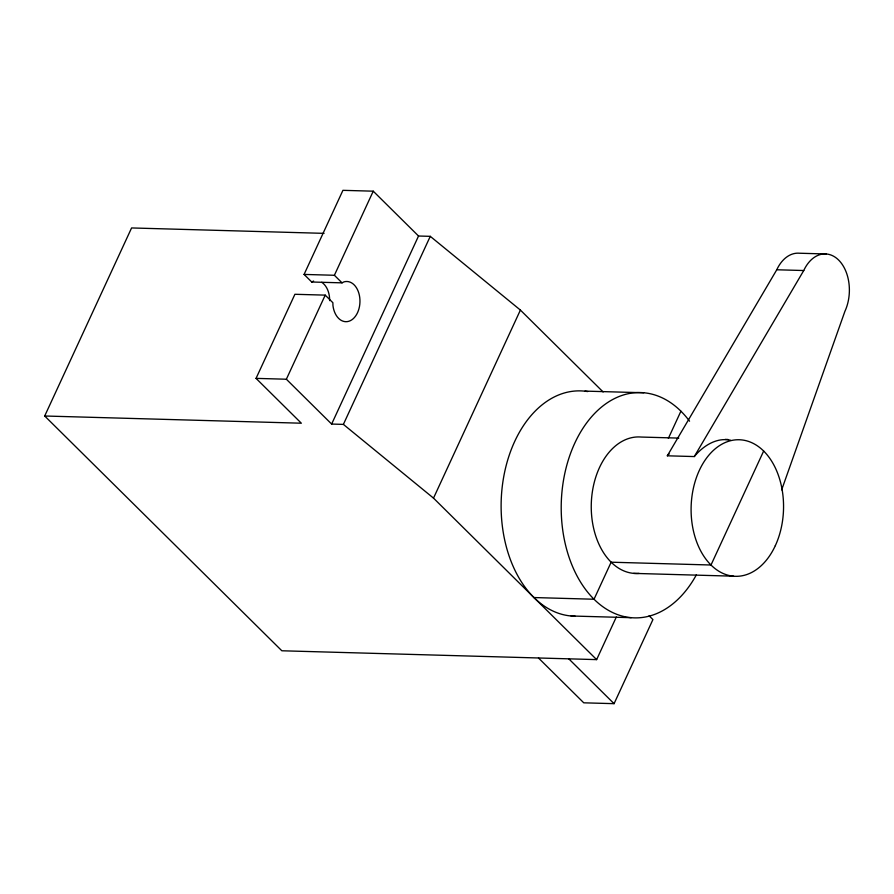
<?xml version="1.0" encoding="UTF-8"?>
<svg xmlns="http://www.w3.org/2000/svg" width="894" height="894" viewBox="0 0 894 894"><rect width="100%" height="100%" fill="white"/><g stroke="black" fill="none" stroke-linecap="round" stroke-linejoin="round"><path stroke-width="1.34" d="M781.669 489.856L844.919 311.302A37.012 25.043 -88.4 0 0 838.606 260.031A37.012 25.043 -88.4 0 0 803.751 270.524L776.763 269.776L667.315 455.806L694.303 456.566C702.986 446.061 716.507 437.132 730.61 440.239M616.335 616.994L596.633 659.616L281.845 650.776L44.7 416.001L131.586 227.948L324.064 233.356M44.7 416.001L301.334 423.208L256.053 378.374L294.908 294.282L325.215 295.132L332.87 302.708L332.959 305.625A20.115 13.611 -88.4 0 0 348.783 321.292A20.115 13.611 -88.4 0 0 359.746 297.557A20.115 13.611 -88.4 0 0 343.922 281.889L342.044 282.85L311.738 282.001L304.083 274.424L342.938 190.333L373.245 191.182L418.537 236.016L430.271 236.34L520.397 310.073L603.115 391.963M256.053 378.374L286.359 379.224L325.215 295.132M304.083 274.424L334.39 275.274L373.245 191.182M286.359 379.224L331.64 424.058L418.537 236.016M331.64 424.058L343.385 424.393L430.271 236.34M596.633 659.616L433.512 498.126L520.397 310.073M668.366 438.351L680.915 411.195M538.479 657.984L583.76 702.818L614.066 703.667L652.922 619.576L649.1 615.787M763.655 451.034L710.998 565.008L611.138 562.203L594.029 599.237L533.942 597.55M694.303 456.566L803.751 270.524M667.315 455.806L669.17 453.984M311.738 282.001L313.615 281.04M826.391 253.985L799.415 253.225A37.012 25.043 -88.4 0 0 776.763 269.776M643.747 392.757L583.67 391.069A112.689 76.236 -88.4 0 0 501.232 499.712A112.689 76.236 -88.4 0 0 575.077 616.189M678.792 438.105L641.277 437.054A68.302 46.209 -88.4 0 0 591.258 505.099A68.302 46.209 -88.4 0 0 639.042 573.389M725.291 439.412L727.995 439.49M633.667 573.378L733.527 576.183M571.11 615.988L631.198 617.676M343.385 424.393L433.512 498.126M334.39 275.274L342.044 282.85M568.785 658.833L614.066 703.667M584.978 391.203A112.689 76.236 -88.4 0 1 587.615 391.572M696.381 574.82A112.689 76.236 -88.4 0 1 587.783 592.32A112.689 76.236 -88.4 0 1 580.664 431.947A112.689 76.236 -88.4 0 1 689.553 421.186M321.739 282.292A20.115 13.611 -88.4 0 1 329.662 300.63M775.333 545.642A68.302 46.209 -88.4 0 0 741.126 439.859A68.302 46.209 -88.4 0 0 695.521 538.568A68.302 46.209 -88.4 0 0 775.333 545.642"/></g></svg>
